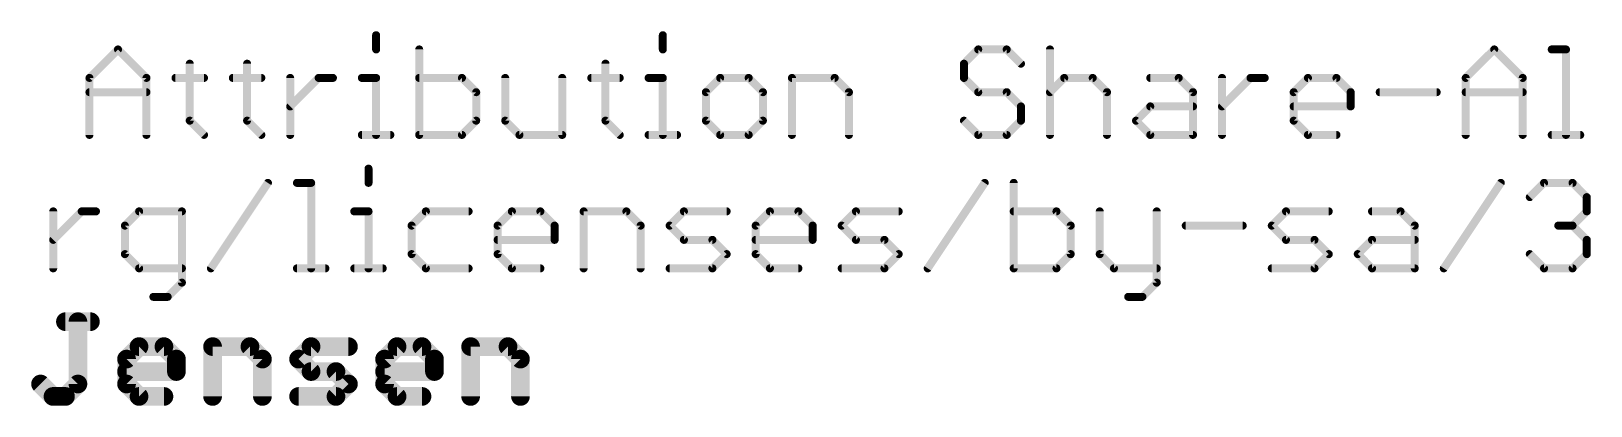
# Model space of a CAD drawing. Extents: x -34 to 73, y -9 to 16.
# Drawn here: x 20.89 to 50.57, y -8.89 to -1.76 of the extents above; entities that cross this region are included whole.
import ezdxf

# ---------------------------------------------------------------- set-up
doc = ezdxf.new("R2010")
doc.units = 0
doc.layers.add('51', color=53, linetype='CONTINUOUS')

msp = doc.modelspace()

# ---------------------------------------------------------------- linework, layer by layer
at = {"layer": '51'}
for points, const_width in [([(27.4507, -1.8356), (27.4507, -2.1068)], 0.1524), ([(32.9079, -1.8356), (32.9079, -2.1068)], 0.1524), ([(21.9952, -2.6491), (22.5376, -2.1068)], 0.1524), ([(22.5376, -2.1068), (23.0799, -2.6491)], 0.1524), ([(28.271, -2.1068), (28.271, -3.7338)], 0.1524), ([(38.9108, -2.1068), (38.6397, -2.378)], 0.1524), ([(39.4531, -2.1068), (38.9108, -2.1068)], 0.1524), ([(39.7243, -2.378), (39.4531, -2.1068)], 0.1524), ([(40.2768, -2.1068), (40.2768, -3.7338)], 0.1524), ([(48.1897, -2.6491), (48.7321, -2.1068)], 0.1524), ([(48.7321, -2.1068), (49.2744, -2.6491)], 0.1524), ([(49.8269, -2.1068), (50.0981, -2.1068)], 0.1524), ([(50.0981, -2.1068), (50.0981, -3.7338)], 0.1524), ([(23.9036, -2.378), (23.9036, -3.4626)], 0.1524), ([(24.995, -2.378), (24.995, -3.4626)], 0.1524), ([(31.8165, -2.378), (31.8165, -3.4626)], 0.1524), ([(38.6397, -2.378), (38.6397, -2.6491)], 0.1524), ([(21.9952, -3.7338), (21.9952, -2.6491)], 0.1524), ([(23.0799, -2.6491), (23.0799, -3.7338)], 0.1524), ([(23.6324, -2.6491), (24.1747, -2.6491)], 0.1524), ([(24.7238, -2.6491), (25.2662, -2.6491)], 0.1524), ([(25.8153, -3.7338), (25.8153, -2.6491)], 0.1524), ([(25.8153, -3.1915), (26.3576, -2.6491)], 0.1524), ([(26.3576, -2.6491), (26.6288, -2.6491)], 0.1524), ([(27.1796, -2.6491), (27.4507, -2.6491)], 0.1524), ([(27.4507, -2.6491), (27.4507, -3.7338)], 0.1524), ([(29.0845, -2.6491), (28.271, -2.6491)], 0.1524), ([(29.3557, -2.9203), (29.0845, -2.6491)], 0.1524), ([(29.9082, -2.6491), (29.9082, -3.4626)], 0.1524), ([(30.9928, -3.7338), (30.9928, -2.6491)], 0.1524), ([(31.5453, -2.6491), (32.0876, -2.6491)], 0.1524), ([(32.6367, -2.6491), (32.9079, -2.6491)], 0.1524), ([(32.9079, -2.6491), (32.9079, -3.7338)], 0.1524), ([(33.9993, -2.6491), (33.7282, -2.9203)], 0.1524), ([(34.5417, -2.6491), (33.9993, -2.6491)], 0.1524), ([(34.8128, -2.9203), (34.5417, -2.6491)], 0.1524), ([(35.3653, -3.7338), (35.3653, -2.6491)], 0.1524), ([(35.3653, -2.6491), (36.1788, -2.6491)], 0.1524), ([(36.1788, -2.6491), (36.45, -2.9203)], 0.1524), ([(38.6397, -2.6491), (38.9108, -2.9203)], 0.1524), ([(40.2768, -2.9203), (40.548, -2.6491)], 0.1524), ([(40.548, -2.6491), (41.0903, -2.6491)], 0.1524), ([(41.0903, -2.6491), (41.3615, -2.9203)], 0.1524), ([(42.1851, -2.6491), (42.7275, -2.6491)], 0.1524), ([(42.7275, -2.6491), (42.9986, -2.9203)], 0.1524), ([(43.5511, -3.7338), (43.5511, -2.6491)], 0.1524), ([(43.5511, -3.1915), (44.0935, -2.6491)], 0.1524), ([(44.0935, -2.6491), (44.3646, -2.6491)], 0.1524), ([(44.9154, -2.9203), (45.1866, -2.6491)], 0.1524), ([(45.1866, -2.6491), (45.7289, -2.6491)], 0.1524), ([(45.7289, -2.6491), (46.0001, -2.9203)], 0.1524), ([(48.1897, -3.7338), (48.1897, -2.6491)], 0.1524), ([(49.2744, -2.6491), (49.2744, -3.7338)], 0.1524), ([(21.9952, -2.9203), (23.0799, -2.9203)], 0.1524), ([(29.3557, -3.4626), (29.3557, -2.9203)], 0.1524), ([(33.7282, -2.9203), (33.7282, -3.4626)], 0.1524), ([(34.8128, -3.4626), (34.8128, -2.9203)], 0.1524), ([(36.45, -2.9203), (36.45, -3.7338)], 0.1524), ([(38.9108, -2.9203), (39.4531, -2.9203)], 0.1524), ([(39.4531, -2.9203), (39.7243, -3.1915)], 0.1524), ([(41.3615, -2.9203), (41.3615, -3.7338)], 0.1524), ([(42.9986, -2.9203), (42.9986, -3.7338)], 0.1524), ([(44.9154, -3.4626), (44.9154, -2.9203)], 0.1524), ([(46.0001, -2.9203), (46.0001, -3.1915)], 0.1524), ([(46.5526, -2.9203), (47.6372, -2.9203)], 0.1524), ([(48.1897, -2.9203), (49.2744, -2.9203)], 0.1524), ([(39.7243, -3.1915), (39.7243, -3.4626)], 0.1524), ([(41.914, -3.4626), (42.1851, -3.1915)], 0.1524), ([(42.1851, -3.1915), (42.9986, -3.1915)], 0.1524), ([(46.0001, -3.1915), (44.9154, -3.1915)], 0.1524), ([(23.9036, -3.4626), (24.1747, -3.7338)], 0.1524), ([(24.995, -3.4626), (25.2662, -3.7338)], 0.1524), ([(29.0845, -3.7338), (29.3557, -3.4626)], 0.1524), ([(29.9082, -3.4626), (30.1793, -3.7338)], 0.1524), ([(31.8165, -3.4626), (32.0876, -3.7338)], 0.1524), ([(33.7282, -3.4626), (33.9993, -3.7338)], 0.1524), ([(34.5417, -3.7338), (34.8128, -3.4626)], 0.1524), ([(38.9108, -3.7338), (38.6397, -3.4626)], 0.1524), ([(39.7243, -3.4626), (39.4531, -3.7338)], 0.1524), ([(42.1851, -3.7338), (41.914, -3.4626)], 0.1524), ([(45.1866, -3.7338), (44.9154, -3.4626)], 0.1524), ([(27.1796, -3.7338), (27.7219, -3.7338)], 0.1524), ([(28.271, -3.7338), (29.0845, -3.7338)], 0.1524), ([(30.1793, -3.7338), (30.9928, -3.7338)], 0.1524), ([(32.6367, -3.7338), (33.1791, -3.7338)], 0.1524), ([(33.9993, -3.7338), (34.5417, -3.7338)], 0.1524), ([(39.4531, -3.7338), (38.9108, -3.7338)], 0.1524), ([(42.9986, -3.7338), (42.1851, -3.7338)], 0.1524), ([(45.7289, -3.7338), (45.1866, -3.7338)], 0.1524), ([(49.8269, -3.7338), (50.3692, -3.7338)], 0.1524), ([(27.3063, -4.3756), (27.3063, -4.6468)], 0.1524), ([(24.3065, -6.2738), (25.3912, -4.6468)], 0.1524), ([(25.9437, -4.6468), (26.2148, -4.6468)], 0.1524), ([(26.2148, -4.6468), (26.2148, -6.2738)], 0.1524), ([(37.9495, -6.2738), (39.0341, -4.6468)], 0.1524), ([(39.5866, -4.6468), (39.5866, -6.2738)], 0.1524), ([(47.7724, -6.2738), (48.8571, -4.6468)], 0.1524), ([(49.4096, -4.918), (49.6807, -4.6468)], 0.1524), ([(49.6807, -4.6468), (50.2231, -4.6468)], 0.1524), ([(50.2231, -4.6468), (50.4942, -4.918)], 0.1524), ([(50.4942, -4.918), (50.4942, -5.1891)], 0.1524), ([(21.3051, -6.2738), (21.3051, -5.1891)], 0.1524), ([(21.3051, -5.7315), (21.8474, -5.1891)], 0.1524), ([(21.8474, -5.1891), (22.1186, -5.1891)], 0.1524), ([(22.9405, -5.1891), (22.6694, -5.4603)], 0.1524), ([(23.754, -5.1891), (22.9405, -5.1891)], 0.1524), ([(23.754, -6.545), (23.754, -5.1891)], 0.1524), ([(27.0351, -5.1891), (27.3063, -5.1891)], 0.1524), ([(27.3063, -5.1891), (27.3063, -6.2738)], 0.1524), ([(28.3977, -5.1891), (28.1265, -5.4603)], 0.1524), ([(29.2112, -5.1891), (28.3977, -5.1891)], 0.1524), ([(29.7637, -5.4603), (30.0349, -5.1891)], 0.1524), ([(30.0349, -5.1891), (30.5772, -5.1891)], 0.1524), ([(30.5772, -5.1891), (30.8484, -5.4603)], 0.1524), ([(31.4009, -6.2738), (31.4009, -5.1891)], 0.1524), ([(31.4009, -5.1891), (32.2144, -5.1891)], 0.1524), ([(32.2144, -5.1891), (32.4855, -5.4603)], 0.1524), ([(33.038, -5.4603), (33.3092, -5.1891)], 0.1524), ([(33.3092, -5.1891), (34.1227, -5.1891)], 0.1524), ([(34.6752, -5.4603), (34.9463, -5.1891)], 0.1524), ([(34.9463, -5.1891), (35.4887, -5.1891)], 0.1524), ([(35.4887, -5.1891), (35.7598, -5.4603)], 0.1524), ([(36.3123, -5.4603), (36.5835, -5.1891)], 0.1524), ([(36.5835, -5.1891), (37.397, -5.1891)], 0.1524), ([(40.4001, -5.1891), (39.5866, -5.1891)], 0.1524), ([(40.6713, -5.4603), (40.4001, -5.1891)], 0.1524), ([(41.2238, -5.1891), (41.2238, -6.0026)], 0.1524), ([(42.3085, -5.1891), (42.3085, -6.545)], 0.1524), ([(44.4981, -5.4603), (44.7693, -5.1891)], 0.1524), ([(44.7693, -5.1891), (45.5828, -5.1891)], 0.1524), ([(46.4064, -5.1891), (46.9488, -5.1891)], 0.1524), ([(46.9488, -5.1891), (47.2199, -5.4603)], 0.1524), ([(50.4942, -5.1891), (50.2231, -5.4603)], 0.1524), ([(22.6694, -5.4603), (22.6694, -6.0026)], 0.1524), ([(28.1265, -5.4603), (28.1265, -6.0026)], 0.1524), ([(29.7637, -6.0026), (29.7637, -5.4603)], 0.1524), ([(30.8484, -5.4603), (30.8484, -5.7315)], 0.1524), ([(32.4855, -5.4603), (32.4855, -6.2738)], 0.1524), ([(33.3092, -5.7315), (33.038, -5.4603)], 0.1524), ([(34.6752, -6.0026), (34.6752, -5.4603)], 0.1524), ([(35.7598, -5.4603), (35.7598, -5.7315)], 0.1524), ([(36.5835, -5.7315), (36.3123, -5.4603)], 0.1524), ([(40.6713, -6.0026), (40.6713, -5.4603)], 0.1524), ([(42.861, -5.4603), (43.9456, -5.4603)], 0.1524), ([(44.7693, -5.7315), (44.4981, -5.4603)], 0.1524), ([(47.2199, -5.4603), (47.2199, -6.2738)], 0.1524), ([(50.2231, -5.4603), (49.9519, -5.4603)], 0.1524), ([(50.2231, -5.4603), (50.4942, -5.7315)], 0.1524), ([(22.6694, -6.0026), (22.9405, -6.2738)], 0.1524), ([(28.1265, -6.0026), (28.3977, -6.2738)], 0.1524), ([(30.8484, -5.7315), (29.7637, -5.7315)], 0.1524), ([(30.0349, -6.2738), (29.7637, -6.0026)], 0.1524), ([(33.8515, -5.7315), (33.3092, -5.7315)], 0.1524), ([(34.1227, -6.0026), (33.8515, -5.7315)], 0.1524), ([(33.8515, -6.2738), (34.1227, -6.0026)], 0.1524), ([(35.7598, -5.7315), (34.6752, -5.7315)], 0.1524), ([(34.9463, -6.2738), (34.6752, -6.0026)], 0.1524), ([(37.1258, -5.7315), (36.5835, -5.7315)], 0.1524), ([(37.397, -6.0026), (37.1258, -5.7315)], 0.1524), ([(37.1258, -6.2738), (37.397, -6.0026)], 0.1524), ([(40.4001, -6.2738), (40.6713, -6.0026)], 0.1524), ([(41.2238, -6.0026), (41.495, -6.2738)], 0.1524), ([(45.3116, -5.7315), (44.7693, -5.7315)], 0.1524), ([(45.5828, -6.0026), (45.3116, -5.7315)], 0.1524), ([(45.3116, -6.2738), (45.5828, -6.0026)], 0.1524), ([(46.1353, -6.0026), (46.4064, -5.7315)], 0.1524), ([(46.4064, -6.2738), (46.1353, -6.0026)], 0.1524), ([(46.4064, -5.7315), (47.2199, -5.7315)], 0.1524), ([(49.6807, -6.2738), (49.4096, -6.0026)], 0.1524), ([(50.4942, -6.0026), (50.2231, -6.2738)], 0.1524), ([(50.4942, -5.7315), (50.4942, -6.0026)], 0.1524), ([(22.9405, -6.2738), (23.754, -6.2738)], 0.1524), ([(25.9437, -6.2738), (26.486, -6.2738)], 0.1524), ([(27.0351, -6.2738), (27.5774, -6.2738)], 0.1524), ([(28.3977, -6.2738), (29.2112, -6.2738)], 0.1524), ([(30.5772, -6.2738), (30.0349, -6.2738)], 0.1524), ([(33.038, -6.2738), (33.8515, -6.2738)], 0.1524), ([(35.4887, -6.2738), (34.9463, -6.2738)], 0.1524), ([(36.3123, -6.2738), (37.1258, -6.2738)], 0.1524), ([(39.5866, -6.2738), (40.4001, -6.2738)], 0.1524), ([(41.495, -6.2738), (42.3085, -6.2738)], 0.1524), ([(44.4981, -6.2738), (45.3116, -6.2738)], 0.1524), ([(47.2199, -6.2738), (46.4064, -6.2738)], 0.1524), ([(50.2231, -6.2738), (49.6807, -6.2738)], 0.1524), ([(23.4829, -6.8161), (23.754, -6.545)], 0.1524), ([(42.3085, -6.545), (42.0373, -6.8161)], 0.1524), ([(23.2117, -6.8161), (23.4829, -6.8161)], 0.1524), ([(42.0373, -6.8161), (41.7661, -6.8161)], 0.1524), ([(21.5381, -7.2886), (22.0127, -7.2886)], 0.3556), ([(21.7754, -8.4749), (21.7754, -7.2886)], 0.3556), ([(22.7007, -8.0004), (22.938, -7.7631)], 0.3556), ([(22.938, -7.7631), (23.4125, -7.7631)], 0.3556), ([(23.4125, -7.7631), (23.6498, -8.0004)], 0.3556), ([(24.3379, -8.7122), (24.3379, -7.7631)], 0.3556), ([(24.3379, -7.7631), (25.0497, -7.7631)], 0.3556), ([(25.0497, -7.7631), (25.287, -8.0004)], 0.3556), ([(25.975, -8.0004), (26.2123, -7.7631)], 0.3556), ([(26.2123, -7.7631), (26.9241, -7.7631)], 0.3556), ([(27.6122, -8.0004), (27.8495, -7.7631)], 0.3556), ([(27.8495, -7.7631), (28.324, -7.7631)], 0.3556), ([(28.324, -7.7631), (28.5613, -8.0004)], 0.3556), ([(29.2494, -8.7122), (29.2494, -7.7631)], 0.3556), ([(29.2494, -7.7631), (29.9612, -7.7631)], 0.3556), ([(29.9612, -7.7631), (30.1984, -8.0004)], 0.3556), ([(22.7007, -8.4749), (22.7007, -8.0004)], 0.3556), ([(23.6498, -8.0004), (23.6498, -8.2377)], 0.3556), ([(25.287, -8.0004), (25.287, -8.7122)], 0.3556), ([(26.2123, -8.2377), (25.975, -8.0004)], 0.3556), ([(27.6122, -8.4749), (27.6122, -8.0004)], 0.3556), ([(28.5613, -8.0004), (28.5613, -8.2377)], 0.3556), ([(30.1984, -8.0004), (30.1984, -8.7122)], 0.3556), ([(21.0636, -8.4749), (21.3009, -8.7122)], 0.3556), ([(21.5381, -8.7122), (21.7754, -8.4749)], 0.3556), ([(23.6498, -8.2377), (22.7007, -8.2377)], 0.3556), ([(22.938, -8.7122), (22.7007, -8.4749)], 0.3556), ([(26.6869, -8.2377), (26.2123, -8.2377)], 0.3556), ([(26.9241, -8.4749), (26.6869, -8.2377)], 0.3556), ([(26.6869, -8.7122), (26.9241, -8.4749)], 0.3556), ([(28.5613, -8.2377), (27.6122, -8.2377)], 0.3556), ([(27.8495, -8.7122), (27.6122, -8.4749)], 0.3556), ([(21.3009, -8.7122), (21.5381, -8.7122)], 0.3556), ([(23.4125, -8.7122), (22.938, -8.7122)], 0.3556), ([(25.975, -8.7122), (26.6869, -8.7122)], 0.3556), ([(28.324, -8.7122), (27.8495, -8.7122)], 0.3556)]:
    msp.add_lwpolyline(points, dxfattribs=dict(at, const_width=const_width))
for points, const_width in [([(27.4888, -1.8356, 1), (27.4126, -1.8356)], 0.0762), ([(32.946, -1.8356, 1), (32.8698, -1.8356)], 0.0762), ([(22.5645, -2.0799, 1), (22.5106, -2.1338)], 0.0762), ([(22.5645, -2.1338, 1), (22.5106, -2.0799)], 0.0762), ([(27.4126, -2.1068, 1), (27.4888, -2.1068)], 0.0762), ([(28.3091, -2.1068, 1), (28.2329, -2.1068)], 0.0762), ([(32.8698, -2.1068, 1), (32.946, -2.1068)], 0.0762), ([(38.9108, -2.0687, 1), (38.9108, -2.1449)], 0.0762), ([(38.9378, -2.1338, 1), (38.8839, -2.0799)], 0.0762), ([(39.4801, -2.0799, 1), (39.4262, -2.1338)], 0.0762), ([(39.4531, -2.1449, 1), (39.4531, -2.0687)], 0.0762), ([(40.3149, -2.1068, 1), (40.2387, -2.1068)], 0.0762), ([(48.759, -2.0799, 1), (48.7051, -2.1338)], 0.0762), ([(48.759, -2.1338, 1), (48.7051, -2.0799)], 0.0762), ([(49.8269, -2.0687, 1), (49.8269, -2.1449)], 0.0762), ([(50.1362, -2.1068, 1), (50.06, -2.1068)], 0.0762), ([(50.0981, -2.1449, 1), (50.0981, -2.0687)], 0.0762), ([(23.9417, -2.378, 1), (23.8655, -2.378)], 0.0762), ([(25.0331, -2.378, 1), (24.9569, -2.378)], 0.0762), ([(31.8546, -2.378, 1), (31.7784, -2.378)], 0.0762), ([(38.6127, -2.351, 1), (38.6666, -2.4049)], 0.0762), ([(38.6778, -2.378, 1), (38.6016, -2.378)], 0.0762), ([(39.6974, -2.4049, 1), (39.7513, -2.351)], 0.0762), ([(22.0333, -2.6491, 1), (21.9571, -2.6491)], 0.0762), ([(21.9683, -2.6222, 1), (22.0222, -2.6761)], 0.0762), ([(23.118, -2.6491, 1), (23.0418, -2.6491)], 0.0762), ([(23.0529, -2.6761, 1), (23.1068, -2.6222)], 0.0762), ([(23.6324, -2.611, 1), (23.6324, -2.6872)], 0.0762), ([(24.1747, -2.6872, 1), (24.1747, -2.611)], 0.0762), ([(24.7238, -2.611, 1), (24.7238, -2.6872)], 0.0762), ([(25.2662, -2.6872, 1), (25.2662, -2.611)], 0.0762), ([(25.8534, -2.6491, 1), (25.7772, -2.6491)], 0.0762), ([(26.3576, -2.611, 1), (26.3576, -2.6872)], 0.0762), ([(26.3845, -2.6761, 1), (26.3306, -2.6222)], 0.0762), ([(26.6288, -2.6872, 1), (26.6288, -2.611)], 0.0762), ([(27.1796, -2.611, 1), (27.1796, -2.6872)], 0.0762), ([(27.4888, -2.6491, 1), (27.4126, -2.6491)], 0.0762), ([(27.4507, -2.6872, 1), (27.4507, -2.611)], 0.0762), ([(28.271, -2.611, 1), (28.271, -2.6872)], 0.0762), ([(29.1114, -2.6222, 1), (29.0575, -2.6761)], 0.0762), ([(29.0845, -2.6872, 1), (29.0845, -2.611)], 0.0762), ([(29.9463, -2.6491, 1), (29.8701, -2.6491)], 0.0762), ([(31.0309, -2.6491, 1), (30.9547, -2.6491)], 0.0762), ([(31.5453, -2.611, 1), (31.5453, -2.6872)], 0.0762), ([(32.0876, -2.6872, 1), (32.0876, -2.611)], 0.0762), ([(32.6367, -2.611, 1), (32.6367, -2.6872)], 0.0762), ([(32.946, -2.6491, 1), (32.8698, -2.6491)], 0.0762), ([(32.9079, -2.6872, 1), (32.9079, -2.611)], 0.0762), ([(33.9993, -2.611, 1), (33.9993, -2.6872)], 0.0762), ([(34.0263, -2.6761, 1), (33.9724, -2.6222)], 0.0762), ([(34.5686, -2.6222, 1), (34.5147, -2.6761)], 0.0762), ([(34.5417, -2.6872, 1), (34.5417, -2.611)], 0.0762), ([(35.4034, -2.6491, 1), (35.3272, -2.6491)], 0.0762), ([(35.3653, -2.611, 1), (35.3653, -2.6872)], 0.0762), ([(36.2058, -2.6222, 1), (36.1519, -2.6761)], 0.0762), ([(36.1788, -2.6872, 1), (36.1788, -2.611)], 0.0762), ([(38.6666, -2.6222, 1), (38.6127, -2.6761)], 0.0762), ([(38.6016, -2.6491, 1), (38.6778, -2.6491)], 0.0762), ([(40.548, -2.611, 1), (40.548, -2.6872)], 0.0762), ([(40.5749, -2.6761, 1), (40.521, -2.6222)], 0.0762), ([(41.1172, -2.6222, 1), (41.0634, -2.6761)], 0.0762), ([(41.0903, -2.6872, 1), (41.0903, -2.611)], 0.0762), ([(42.1851, -2.611, 1), (42.1851, -2.6872)], 0.0762), ([(42.7544, -2.6222, 1), (42.7005, -2.6761)], 0.0762), ([(42.7275, -2.6872, 1), (42.7275, -2.611)], 0.0762), ([(43.5892, -2.6491, 1), (43.513, -2.6491)], 0.0762), ([(44.0935, -2.611, 1), (44.0935, -2.6872)], 0.0762), ([(44.1204, -2.6761, 1), (44.0665, -2.6222)], 0.0762), ([(44.3646, -2.6872, 1), (44.3646, -2.611)], 0.0762), ([(45.1866, -2.611, 1), (45.1866, -2.6872)], 0.0762), ([(45.2135, -2.6761, 1), (45.1596, -2.6222)], 0.0762), ([(45.7559, -2.6222, 1), (45.702, -2.6761)], 0.0762), ([(45.7289, -2.6872, 1), (45.7289, -2.611)], 0.0762), ([(48.2278, -2.6491, 1), (48.1516, -2.6491)], 0.0762), ([(48.1628, -2.6222, 1), (48.2167, -2.6761)], 0.0762), ([(49.3125, -2.6491, 1), (49.2363, -2.6491)], 0.0762), ([(49.2474, -2.6761, 1), (49.3013, -2.6222)], 0.0762), ([(21.9952, -2.8822, 1), (21.9952, -2.9584)], 0.0762), ([(23.0799, -2.9584, 1), (23.0799, -2.8822)], 0.0762), ([(29.3938, -2.9203, 1), (29.3176, -2.9203)], 0.0762), ([(29.3287, -2.9472, 1), (29.3826, -2.8934)], 0.0762), ([(33.7663, -2.9203, 1), (33.6901, -2.9203)], 0.0762), ([(33.7012, -2.8934, 1), (33.7551, -2.9472)], 0.0762), ([(34.8509, -2.9203, 1), (34.7747, -2.9203)], 0.0762), ([(34.7859, -2.9472, 1), (34.8398, -2.8934)], 0.0762), ([(36.4881, -2.9203, 1), (36.4119, -2.9203)], 0.0762), ([(36.4231, -2.9472, 1), (36.4769, -2.8934)], 0.0762), ([(38.9108, -2.8822, 1), (38.9108, -2.9584)], 0.0762), ([(38.8839, -2.9472, 1), (38.9378, -2.8934)], 0.0762), ([(39.4801, -2.8934, 1), (39.4262, -2.9472)], 0.0762), ([(39.4531, -2.9584, 1), (39.4531, -2.8822)], 0.0762), ([(40.2499, -2.8934, 1), (40.3038, -2.9472)], 0.0762), ([(41.3996, -2.9203, 1), (41.3234, -2.9203)], 0.0762), ([(41.3345, -2.9472, 1), (41.3884, -2.8934)], 0.0762), ([(43.0367, -2.9203, 1), (42.9605, -2.9203)], 0.0762), ([(42.9717, -2.9472, 1), (43.0256, -2.8934)], 0.0762), ([(44.9535, -2.9203, 1), (44.8773, -2.9203)], 0.0762), ([(44.8885, -2.8934, 1), (44.9424, -2.9472)], 0.0762), ([(46.0382, -2.9203, 1), (45.962, -2.9203)], 0.0762), ([(45.9731, -2.9472, 1), (46.027, -2.8934)], 0.0762), ([(46.5526, -2.8822, 1), (46.5526, -2.9584)], 0.0762), ([(47.6372, -2.9584, 1), (47.6372, -2.8822)], 0.0762), ([(48.1897, -2.8822, 1), (48.1897, -2.9584)], 0.0762), ([(49.2744, -2.9584, 1), (49.2744, -2.8822)], 0.0762), ([(25.7883, -3.1645, 1), (25.8422, -3.2184)], 0.0762), ([(39.7624, -3.1915, 1), (39.6862, -3.1915)], 0.0762), ([(39.6974, -3.2184, 1), (39.7513, -3.1645)], 0.0762), ([(42.1851, -3.1534, 1), (42.1851, -3.2296)], 0.0762), ([(42.2121, -3.2184, 1), (42.1582, -3.1645)], 0.0762), ([(42.9986, -3.2296, 1), (42.9986, -3.1534)], 0.0762), ([(43.5242, -3.1645, 1), (43.5781, -3.2184)], 0.0762), ([(44.9154, -3.1534, 1), (44.9154, -3.2296)], 0.0762), ([(45.962, -3.1915, 1), (46.0382, -3.1915)], 0.0762), ([(46.0001, -3.2296, 1), (46.0001, -3.1534)], 0.0762), ([(23.9305, -3.4357, 1), (23.8766, -3.4896)], 0.0762), ([(23.8655, -3.4626, 1), (23.9417, -3.4626)], 0.0762), ([(25.0219, -3.4357, 1), (24.968, -3.4896)], 0.0762), ([(24.9569, -3.4626, 1), (25.0331, -3.4626)], 0.0762), ([(29.3176, -3.4626, 1), (29.3938, -3.4626)], 0.0762), ([(29.3826, -3.4896, 1), (29.3287, -3.4357)], 0.0762), ([(29.9351, -3.4357, 1), (29.8812, -3.4896)], 0.0762), ([(29.8701, -3.4626, 1), (29.9463, -3.4626)], 0.0762), ([(31.8434, -3.4357, 1), (31.7895, -3.4896)], 0.0762), ([(31.7784, -3.4626, 1), (31.8546, -3.4626)], 0.0762), ([(33.7551, -3.4357, 1), (33.7012, -3.4896)], 0.0762), ([(33.6901, -3.4626, 1), (33.7663, -3.4626)], 0.0762), ([(34.7747, -3.4626, 1), (34.8509, -3.4626)], 0.0762), ([(34.8398, -3.4896, 1), (34.7859, -3.4357)], 0.0762), ([(38.6666, -3.4357, 1), (38.6127, -3.4896)], 0.0762), ([(39.6862, -3.4626, 1), (39.7624, -3.4626)], 0.0762), ([(39.7513, -3.4896, 1), (39.6974, -3.4357)], 0.0762), ([(41.9409, -3.4357, 1), (41.887, -3.4896)], 0.0762), ([(41.887, -3.4357, 1), (41.9409, -3.4896)], 0.0762), ([(44.9424, -3.4357, 1), (44.8885, -3.4896)], 0.0762), ([(44.8773, -3.4626, 1), (44.9535, -3.4626)], 0.0762), ([(21.9571, -3.7338, 1), (22.0333, -3.7338)], 0.0762), ([(23.0418, -3.7338, 1), (23.118, -3.7338)], 0.0762), ([(24.1478, -3.7607, 1), (24.2017, -3.7069)], 0.0762), ([(25.2392, -3.7607, 1), (25.2931, -3.7069)], 0.0762), ([(25.7772, -3.7338, 1), (25.8534, -3.7338)], 0.0762), ([(27.1796, -3.6957, 1), (27.1796, -3.7719)], 0.0762), ([(27.4126, -3.7338, 1), (27.4888, -3.7338)], 0.0762), ([(27.7219, -3.7719, 1), (27.7219, -3.6957)], 0.0762), ([(28.271, -3.6957, 1), (28.271, -3.7719)], 0.0762), ([(28.2329, -3.7338, 1), (28.3091, -3.7338)], 0.0762), ([(29.0576, -3.7069, 1), (29.1114, -3.7607)], 0.0762), ([(29.0845, -3.7719, 1), (29.0845, -3.6957)], 0.0762), ([(30.1793, -3.6957, 1), (30.1793, -3.7719)], 0.0762), ([(30.1524, -3.7607, 1), (30.2063, -3.7069)], 0.0762), ([(30.9547, -3.7338, 1), (31.0309, -3.7338)], 0.0762), ([(30.9928, -3.7719, 1), (30.9928, -3.6957)], 0.0762), ([(32.0607, -3.7607, 1), (32.1146, -3.7069)], 0.0762), ([(32.6367, -3.6957, 1), (32.6367, -3.7719)], 0.0762), ([(32.8698, -3.7338, 1), (32.946, -3.7338)], 0.0762), ([(33.1791, -3.7719, 1), (33.1791, -3.6957)], 0.0762), ([(33.9993, -3.6957, 1), (33.9993, -3.7719)], 0.0762), ([(33.9724, -3.7607, 1), (34.0263, -3.7069)], 0.0762), ([(34.5147, -3.7069, 1), (34.5686, -3.7607)], 0.0762), ([(34.5417, -3.7719, 1), (34.5417, -3.6957)], 0.0762), ([(35.3272, -3.7338, 1), (35.4034, -3.7338)], 0.0762), ([(36.4119, -3.7338, 1), (36.4881, -3.7338)], 0.0762), ([(38.9108, -3.6957, 1), (38.9108, -3.7719)], 0.0762), ([(38.8839, -3.7607, 1), (38.9378, -3.7069)], 0.0762), ([(39.4262, -3.7069, 1), (39.4801, -3.7607)], 0.0762), ([(39.4531, -3.7719, 1), (39.4531, -3.6957)], 0.0762), ([(40.2387, -3.7338, 1), (40.3149, -3.7338)], 0.0762), ([(41.3234, -3.7338, 1), (41.3996, -3.7338)], 0.0762), ([(42.1851, -3.6957, 1), (42.1851, -3.7719)], 0.0762), ([(42.1582, -3.7607, 1), (42.2121, -3.7069)], 0.0762), ([(42.9605, -3.7338, 1), (43.0367, -3.7338)], 0.0762), ([(42.9986, -3.7719, 1), (42.9986, -3.6957)], 0.0762), ([(43.513, -3.7338, 1), (43.5892, -3.7338)], 0.0762), ([(45.1866, -3.6957, 1), (45.1866, -3.7719)], 0.0762), ([(45.1596, -3.7607, 1), (45.2135, -3.7069)], 0.0762), ([(45.7289, -3.7719, 1), (45.7289, -3.6957)], 0.0762), ([(48.1516, -3.7338, 1), (48.2278, -3.7338)], 0.0762), ([(49.2363, -3.7338, 1), (49.3125, -3.7338)], 0.0762), ([(49.8269, -3.6957, 1), (49.8269, -3.7719)], 0.0762), ([(50.06, -3.7338, 1), (50.1362, -3.7338)], 0.0762), ([(50.3692, -3.7719, 1), (50.3692, -3.6957)], 0.0762), ([(27.3444, -4.3756, 1), (27.2682, -4.3756)], 0.0762), ([(25.4229, -4.6679, 1), (25.3595, -4.6257)], 0.0762), ([(25.9437, -4.6087, 1), (25.9437, -4.6849)], 0.0762), ([(26.2529, -4.6468, 1), (26.1767, -4.6468)], 0.0762), ([(26.2148, -4.6849, 1), (26.2148, -4.6087)], 0.0762), ([(27.2682, -4.6468, 1), (27.3444, -4.6468)], 0.0762), ([(39.0658, -4.6679, 1), (39.0024, -4.6257)], 0.0762), ([(39.6247, -4.6468, 1), (39.5485, -4.6468)], 0.0762), ([(48.8888, -4.6679, 1), (48.8254, -4.6257)], 0.0762), ([(49.6807, -4.6087, 1), (49.6807, -4.6849)], 0.0762), ([(49.7077, -4.6738, 1), (49.6538, -4.6199)], 0.0762), ([(50.25, -4.6199, 1), (50.1961, -4.6738)], 0.0762), ([(50.2231, -4.6849, 1), (50.2231, -4.6087)], 0.0762), ([(49.3826, -4.891, 1), (49.4365, -4.9449)], 0.0762), ([(50.5323, -4.918, 1), (50.4561, -4.918)], 0.0762), ([(50.4673, -4.9449, 1), (50.5212, -4.891)], 0.0762), ([(21.3432, -5.1891, 1), (21.267, -5.1891)], 0.0762), ([(21.8474, -5.151, 1), (21.8474, -5.2272)], 0.0762), ([(21.8743, -5.2161, 1), (21.8204, -5.1622)], 0.0762), ([(22.1186, -5.2272, 1), (22.1186, -5.151)], 0.0762), ([(22.9405, -5.151, 1), (22.9405, -5.2272)], 0.0762), ([(22.9675, -5.2161, 1), (22.9136, -5.1622)], 0.0762), ([(23.7921, -5.1891, 1), (23.7159, -5.1891)], 0.0762), ([(23.754, -5.2272, 1), (23.754, -5.151)], 0.0762), ([(27.0351, -5.151, 1), (27.0351, -5.2272)], 0.0762), ([(27.3444, -5.1891, 1), (27.2682, -5.1891)], 0.0762), ([(27.3063, -5.2272, 1), (27.3063, -5.151)], 0.0762), ([(28.3977, -5.151, 1), (28.3977, -5.2272)], 0.0762), ([(28.4246, -5.2161, 1), (28.3708, -5.1622)], 0.0762), ([(29.2112, -5.2272, 1), (29.2112, -5.151)], 0.0762), ([(30.0349, -5.151, 1), (30.0349, -5.2272)], 0.0762), ([(30.0618, -5.2161, 1), (30.0079, -5.1622)], 0.0762), ([(30.6041, -5.1622, 1), (30.5503, -5.2161)], 0.0762), ([(30.5772, -5.2272, 1), (30.5772, -5.151)], 0.0762), ([(31.439, -5.1891, 1), (31.3628, -5.1891)], 0.0762), ([(31.4009, -5.151, 1), (31.4009, -5.2272)], 0.0762), ([(32.2413, -5.1622, 1), (32.1874, -5.2161)], 0.0762), ([(32.2144, -5.2272, 1), (32.2144, -5.151)], 0.0762), ([(33.3092, -5.151, 1), (33.3092, -5.2272)], 0.0762), ([(33.3361, -5.2161, 1), (33.2822, -5.1622)], 0.0762), ([(34.1227, -5.2272, 1), (34.1227, -5.151)], 0.0762), ([(34.9463, -5.151, 1), (34.9463, -5.2272)], 0.0762), ([(34.9733, -5.2161, 1), (34.9194, -5.1622)], 0.0762), ([(35.5156, -5.1622, 1), (35.4617, -5.2161)], 0.0762), ([(35.4887, -5.2272, 1), (35.4887, -5.151)], 0.0762), ([(36.5835, -5.151, 1), (36.5835, -5.2272)], 0.0762), ([(36.6104, -5.2161, 1), (36.5565, -5.1622)], 0.0762), ([(37.397, -5.2272, 1), (37.397, -5.151)], 0.0762), ([(39.5866, -5.151, 1), (39.5866, -5.2272)], 0.0762), ([(40.4271, -5.1622, 1), (40.3732, -5.2161)], 0.0762), ([(40.4001, -5.2272, 1), (40.4001, -5.151)], 0.0762), ([(41.2619, -5.1891, 1), (41.1857, -5.1891)], 0.0762), ([(42.3466, -5.1891, 1), (42.2704, -5.1891)], 0.0762), ([(44.7693, -5.151, 1), (44.7693, -5.2272)], 0.0762), ([(44.7962, -5.2161, 1), (44.7423, -5.1622)], 0.0762), ([(45.5828, -5.2272, 1), (45.5828, -5.151)], 0.0762), ([(46.4064, -5.151, 1), (46.4064, -5.2272)], 0.0762), ([(46.9757, -5.1622, 1), (46.9218, -5.2161)], 0.0762), ([(46.9488, -5.2272, 1), (46.9488, -5.151)], 0.0762), ([(50.4561, -5.1891, 1), (50.5323, -5.1891)], 0.0762), ([(50.5212, -5.2161, 1), (50.4673, -5.1622)], 0.0762), ([(22.7075, -5.4603, 1), (22.6313, -5.4603)], 0.0762), ([(22.6424, -5.4334, 1), (22.6963, -5.4872)], 0.0762), ([(28.1646, -5.4603, 1), (28.0884, -5.4603)], 0.0762), ([(28.0996, -5.4334, 1), (28.1535, -5.4872)], 0.0762), ([(29.8018, -5.4603, 1), (29.7256, -5.4603)], 0.0762), ([(29.7368, -5.4334, 1), (29.7906, -5.4872)], 0.0762), ([(30.8865, -5.4603, 1), (30.8103, -5.4603)], 0.0762), ([(30.8214, -5.4872, 1), (30.8753, -5.4334)], 0.0762), ([(32.5236, -5.4603, 1), (32.4474, -5.4603)], 0.0762), ([(32.4586, -5.4872, 1), (32.5125, -5.4334)], 0.0762), ([(33.065, -5.4334, 1), (33.0111, -5.4872)], 0.0762), ([(33.0111, -5.4334, 1), (33.065, -5.4872)], 0.0762), ([(34.7133, -5.4603, 1), (34.6371, -5.4603)], 0.0762), ([(34.6482, -5.4334, 1), (34.7021, -5.4872)], 0.0762), ([(35.7979, -5.4603, 1), (35.7217, -5.4603)], 0.0762), ([(35.7329, -5.4872, 1), (35.7868, -5.4334)], 0.0762), ([(36.3393, -5.4334, 1), (36.2854, -5.4872)], 0.0762), ([(36.2854, -5.4334, 1), (36.3393, -5.4872)], 0.0762), ([(40.7094, -5.4603, 1), (40.6332, -5.4603)], 0.0762), ([(40.6444, -5.4872, 1), (40.6982, -5.4334)], 0.0762), ([(42.861, -5.4222, 1), (42.861, -5.4984)], 0.0762), ([(43.9456, -5.4984, 1), (43.9456, -5.4222)], 0.0762), ([(44.525, -5.4334, 1), (44.4712, -5.4872)], 0.0762), ([(44.4712, -5.4334, 1), (44.525, -5.4872)], 0.0762), ([(47.258, -5.4603, 1), (47.1818, -5.4603)], 0.0762), ([(47.193, -5.4872, 1), (47.2469, -5.4334)], 0.0762), ([(49.9519, -5.4222, 1), (49.9519, -5.4984)], 0.0762), ([(50.25, -5.4334, 1), (50.1961, -5.4872)], 0.0762), ([(50.1961, -5.4334, 1), (50.25, -5.4872)], 0.0762), ([(50.2231, -5.4984, 1), (50.2231, -5.4222)], 0.0762), ([(21.2781, -5.7045, 1), (21.332, -5.7584)], 0.0762), ([(22.6963, -5.9757, 1), (22.6424, -6.0296)], 0.0762), ([(28.1535, -5.9757, 1), (28.0996, -6.0296)], 0.0762), ([(29.7637, -5.6934, 1), (29.7637, -5.7696)], 0.0762), ([(29.7906, -5.9757, 1), (29.7368, -6.0296)], 0.0762), ([(30.8103, -5.7315, 1), (30.8865, -5.7315)], 0.0762), ([(30.8484, -5.7696, 1), (30.8484, -5.6934)], 0.0762), ([(33.3092, -5.6934, 1), (33.3092, -5.7696)], 0.0762), ([(33.2822, -5.7584, 1), (33.3361, -5.7045)], 0.0762), ([(33.8784, -5.7045, 1), (33.8246, -5.7584)], 0.0762), ([(33.8515, -5.7696, 1), (33.8515, -5.6934)], 0.0762), ([(34.1496, -6.0296, 1), (34.0957, -5.9757)], 0.0762), ([(34.7021, -5.9757, 1), (34.6482, -6.0296)], 0.0762), ([(34.6752, -5.6934, 1), (34.6752, -5.7696)], 0.0762), ([(35.7217, -5.7315, 1), (35.7979, -5.7315)], 0.0762), ([(35.7598, -5.7696, 1), (35.7598, -5.6934)], 0.0762), ([(36.5835, -5.6934, 1), (36.5835, -5.7696)], 0.0762), ([(36.5565, -5.7584, 1), (36.6104, -5.7045)], 0.0762), ([(37.1528, -5.7045, 1), (37.0989, -5.7584)], 0.0762), ([(37.1258, -5.7696, 1), (37.1258, -5.6934)], 0.0762), ([(37.4239, -6.0296, 1), (37.37, -5.9757)], 0.0762), ([(40.6982, -6.0296, 1), (40.6444, -5.9757)], 0.0762), ([(41.2507, -5.9757, 1), (41.1969, -6.0296)], 0.0762), ([(44.7693, -5.6934, 1), (44.7693, -5.7696)], 0.0762), ([(44.7423, -5.7584, 1), (44.7962, -5.7045)], 0.0762), ([(45.3385, -5.7045, 1), (45.2847, -5.7584)], 0.0762), ([(45.3116, -5.7696, 1), (45.3116, -5.6934)], 0.0762), ([(45.6097, -6.0296, 1), (45.5558, -5.9757)], 0.0762), ([(46.1622, -5.9757, 1), (46.1083, -6.0296)], 0.0762), ([(46.4064, -5.6934, 1), (46.4064, -5.7696)], 0.0762), ([(46.4334, -5.7584, 1), (46.3795, -5.7045)], 0.0762), ([(47.2199, -5.7696, 1), (47.2199, -5.6934)], 0.0762), ([(49.4365, -5.9757, 1), (49.3826, -6.0296)], 0.0762), ([(50.5323, -5.7315, 1), (50.4561, -5.7315)], 0.0762), ([(50.4673, -5.7584, 1), (50.5212, -5.7045)], 0.0762), ([(50.5212, -6.0296, 1), (50.4673, -5.9757)], 0.0762), ([(22.6313, -6.0026, 1), (22.7075, -6.0026)], 0.0762), ([(22.9405, -6.2357, 1), (22.9405, -6.3119)], 0.0762), ([(22.9136, -6.3007, 1), (22.9675, -6.2469)], 0.0762), ([(23.754, -6.3119, 1), (23.754, -6.2357)], 0.0762), ([(24.2748, -6.2527, 1), (24.3382, -6.2949)], 0.0762), ([(25.9437, -6.2357, 1), (25.9437, -6.3119)], 0.0762), ([(26.486, -6.3119, 1), (26.486, -6.2357)], 0.0762), ([(27.0351, -6.2357, 1), (27.0351, -6.3119)], 0.0762), ([(27.5774, -6.3119, 1), (27.5774, -6.2357)], 0.0762), ([(28.0884, -6.0026, 1), (28.1646, -6.0026)], 0.0762), ([(28.3977, -6.2357, 1), (28.3977, -6.3119)], 0.0762), ([(28.3708, -6.3007, 1), (28.4246, -6.2469)], 0.0762), ([(29.2112, -6.3119, 1), (29.2112, -6.2357)], 0.0762), ([(29.7256, -6.0026, 1), (29.8018, -6.0026)], 0.0762), ([(30.0349, -6.2357, 1), (30.0349, -6.3119)], 0.0762), ([(30.0079, -6.3007, 1), (30.0618, -6.2469)], 0.0762), ([(30.5772, -6.3119, 1), (30.5772, -6.2357)], 0.0762), ([(33.038, -6.2357, 1), (33.038, -6.3119)], 0.0762), ([(33.8246, -6.2469, 1), (33.8784, -6.3007)], 0.0762), ([(33.8515, -6.3119, 1), (33.8515, -6.2357)], 0.0762), ([(34.0957, -6.0296, 1), (34.1496, -5.9757)], 0.0762), ([(34.6371, -6.0026, 1), (34.7133, -6.0026)], 0.0762), ([(34.9463, -6.2357, 1), (34.9463, -6.3119)], 0.0762), ([(34.9194, -6.3007, 1), (34.9733, -6.2469)], 0.0762), ([(35.4887, -6.3119, 1), (35.4887, -6.2357)], 0.0762), ([(36.3123, -6.2357, 1), (36.3123, -6.3119)], 0.0762), ([(37.0989, -6.2469, 1), (37.1528, -6.3007)], 0.0762), ([(37.1258, -6.3119, 1), (37.1258, -6.2357)], 0.0762), ([(37.37, -6.0296, 1), (37.4239, -5.9757)], 0.0762), ([(37.9178, -6.2527, 1), (37.9812, -6.2949)], 0.0762), ([(39.5866, -6.2357, 1), (39.5866, -6.3119)], 0.0762), ([(40.3732, -6.2469, 1), (40.4271, -6.3007)], 0.0762), ([(40.4001, -6.3119, 1), (40.4001, -6.2357)], 0.0762), ([(40.6332, -6.0026, 1), (40.7094, -6.0026)], 0.0762), ([(41.1857, -6.0026, 1), (41.2619, -6.0026)], 0.0762), ([(41.495, -6.2357, 1), (41.495, -6.3119)], 0.0762), ([(41.468, -6.3007, 1), (41.5219, -6.2469)], 0.0762), ([(42.3085, -6.3119, 1), (42.3085, -6.2357)], 0.0762), ([(44.4981, -6.2357, 1), (44.4981, -6.3119)], 0.0762), ([(45.2847, -6.2469, 1), (45.3385, -6.3007)], 0.0762), ([(45.3116, -6.3119, 1), (45.3116, -6.2357)], 0.0762), ([(45.5558, -6.0296, 1), (45.6097, -5.9757)], 0.0762), ([(46.1083, -5.9757, 1), (46.1622, -6.0296)], 0.0762), ([(46.4064, -6.2357, 1), (46.4064, -6.3119)], 0.0762), ([(46.3795, -6.3007, 1), (46.4334, -6.2469)], 0.0762), ([(47.2199, -6.3119, 1), (47.2199, -6.2357)], 0.0762), ([(47.7407, -6.2527, 1), (47.8041, -6.2949)], 0.0762), ([(49.6807, -6.2357, 1), (49.6807, -6.3119)], 0.0762), ([(49.6538, -6.3007, 1), (49.7077, -6.2469)], 0.0762), ([(50.1961, -6.2469, 1), (50.25, -6.3007)], 0.0762), ([(50.2231, -6.3119, 1), (50.2231, -6.2357)], 0.0762), ([(50.4561, -6.0026, 1), (50.5323, -6.0026)], 0.0762), ([(21.267, -6.2738, 1), (21.3432, -6.2738)], 0.0762), ([(23.7159, -6.545, 1), (23.7921, -6.545)], 0.0762), ([(23.781, -6.5719, 1), (23.7271, -6.518)], 0.0762), ([(26.1767, -6.2738, 1), (26.2529, -6.2738)], 0.0762), ([(27.2682, -6.2738, 1), (27.3444, -6.2738)], 0.0762), ([(31.3628, -6.2738, 1), (31.439, -6.2738)], 0.0762), ([(32.4474, -6.2738, 1), (32.5236, -6.2738)], 0.0762), ([(39.5485, -6.2738, 1), (39.6247, -6.2738)], 0.0762), ([(42.2704, -6.545, 1), (42.3466, -6.545)], 0.0762), ([(42.3354, -6.5719, 1), (42.2815, -6.518)], 0.0762), ([(47.1818, -6.2738, 1), (47.258, -6.2738)], 0.0762), ([(23.2117, -6.778, 1), (23.2117, -6.8542)], 0.0762), ([(23.4559, -6.7892, 1), (23.5098, -6.8431)], 0.0762), ([(23.4829, -6.8542, 1), (23.4829, -6.778)], 0.0762), ([(41.7661, -6.778, 1), (41.7661, -6.8542)], 0.0762), ([(42.0103, -6.7892, 1), (42.0642, -6.8431)], 0.0762), ([(42.0373, -6.8542, 1), (42.0373, -6.778)], 0.0762), ([(21.5381, -7.1997, 1), (21.5381, -7.3775)], 0.1778), ([(21.8643, -7.2886, 1), (21.6865, -7.2886)], 0.1778), ([(22.0127, -7.3775, 1), (22.0127, -7.1997)], 0.1778), ([(22.938, -7.6742, 1), (22.938, -7.852)], 0.1778), ([(23.0009, -7.826, 1), (22.8751, -7.7003)], 0.1778), ([(23.4754, -7.7003, 1), (23.3497, -7.826)], 0.1778), ([(23.4125, -7.852, 1), (23.4125, -7.6742)], 0.1778), ([(24.4268, -7.7631, 1), (24.249, -7.7631)], 0.1778), ([(24.3379, -7.6742, 1), (24.3379, -7.852)], 0.1778), ([(25.1126, -7.7003, 1), (24.9868, -7.826)], 0.1778), ([(25.0497, -7.852, 1), (25.0497, -7.6742)], 0.1778), ([(26.2123, -7.6742, 1), (26.2123, -7.852)], 0.1778), ([(26.2752, -7.826, 1), (26.1495, -7.7003)], 0.1778), ([(26.9241, -7.852, 1), (26.9241, -7.6742)], 0.1778), ([(27.8495, -7.6742, 1), (27.8495, -7.852)], 0.1778), ([(27.9123, -7.826, 1), (27.7866, -7.7003)], 0.1778), ([(28.3869, -7.7003, 1), (28.2612, -7.826)], 0.1778), ([(28.324, -7.852, 1), (28.324, -7.6742)], 0.1778), ([(29.3383, -7.7631, 1), (29.1605, -7.7631)], 0.1778), ([(29.2494, -7.6742, 1), (29.2494, -7.852)], 0.1778), ([(30.024, -7.7003, 1), (29.8983, -7.826)], 0.1778), ([(29.9612, -7.852, 1), (29.9612, -7.6742)], 0.1778), ([(22.7896, -8.0004, 1), (22.6118, -8.0004)], 0.1778), ([(22.6379, -7.9375, 1), (22.7636, -8.0633)], 0.1778), ([(23.7387, -8.0004, 1), (23.5609, -8.0004)], 0.1778), ([(23.587, -8.0633, 1), (23.7127, -7.9375)], 0.1778), ([(25.3759, -8.0004, 1), (25.1981, -8.0004)], 0.1778), ([(25.2241, -8.0633, 1), (25.3498, -7.9375)], 0.1778), ([(26.0379, -7.9375, 1), (25.9122, -8.0633)], 0.1778), ([(25.9122, -7.9375, 1), (26.0379, -8.0633)], 0.1778), ([(27.5493, -7.9375, 1), (27.6751, -8.0633)], 0.1778), ([(27.7011, -8.0004, 1), (27.5233, -8.0004)], 0.1778), ([(28.6502, -8.0004, 1), (28.4724, -8.0004)], 0.1778), ([(28.4984, -8.0633, 1), (28.6241, -7.9375)], 0.1778), ([(30.2873, -8.0004, 1), (30.1095, -8.0004)], 0.1778), ([(30.1356, -8.0633, 1), (30.2613, -7.9375)], 0.1778), ([(21.1264, -8.4121, 1), (21.0007, -8.5378)], 0.1778), ([(21.8382, -8.5378, 1), (21.7125, -8.4121)], 0.1778), ([(22.7007, -8.1488, 1), (22.7007, -8.3266)], 0.1778), ([(22.7636, -8.4121, 1), (22.6379, -8.5378)], 0.1778), ([(23.5609, -8.2377, 1), (23.7387, -8.2377)], 0.1778), ([(23.6498, -8.3266, 1), (23.6498, -8.1488)], 0.1778), ([(26.2123, -8.1488, 1), (26.2123, -8.3266)], 0.1778), ([(26.1495, -8.3005, 1), (26.2752, -8.1748)], 0.1778), ([(26.7497, -8.1748, 1), (26.624, -8.3005)], 0.1778), ([(26.6869, -8.3266, 1), (26.6869, -8.1488)], 0.1778), ([(26.987, -8.5378, 1), (26.8613, -8.4121)], 0.1778), ([(27.6122, -8.1488, 1), (27.6122, -8.3266)], 0.1778), ([(27.6751, -8.4121, 1), (27.5493, -8.5378)], 0.1778), ([(28.4724, -8.2377, 1), (28.6502, -8.2377)], 0.1778), ([(28.5613, -8.3266, 1), (28.5613, -8.1488)], 0.1778), ([(21.3009, -8.6233, 1), (21.3009, -8.8011)], 0.1778), ([(21.238, -8.7751, 1), (21.3637, -8.6493)], 0.1778), ([(21.4753, -8.6493, 1), (21.601, -8.7751)], 0.1778), ([(21.5381, -8.8011, 1), (21.5381, -8.6233)], 0.1778), ([(21.6865, -8.4749, 1), (21.8643, -8.4749)], 0.1778), ([(22.6118, -8.4749, 1), (22.7896, -8.4749)], 0.1778), ([(22.938, -8.6233, 1), (22.938, -8.8011)], 0.1778), ([(22.8751, -8.7751, 1), (23.0009, -8.6493)], 0.1778), ([(23.4125, -8.8011, 1), (23.4125, -8.6233)], 0.1778), ([(25.975, -8.6233, 1), (25.975, -8.8011)], 0.1778), ([(26.624, -8.6493, 1), (26.7497, -8.7751)], 0.1778), ([(26.6869, -8.8011, 1), (26.6869, -8.6233)], 0.1778), ([(26.8613, -8.5378, 1), (26.987, -8.4121)], 0.1778), ([(27.5233, -8.4749, 1), (27.7011, -8.4749)], 0.1778), ([(27.8495, -8.6233, 1), (27.8495, -8.8011)], 0.1778), ([(27.7866, -8.7751, 1), (27.9123, -8.6493)], 0.1778), ([(28.324, -8.8011, 1), (28.324, -8.6233)], 0.1778), ([(24.249, -8.7122, 1), (24.4268, -8.7122)], 0.1778), ([(25.1981, -8.7122, 1), (25.3759, -8.7122)], 0.1778), ([(29.1605, -8.7122, 1), (29.3383, -8.7122)], 0.1778), ([(30.1095, -8.7122, 1), (30.2873, -8.7122)], 0.1778)]:
    msp.add_lwpolyline(points, format="xyb", dxfattribs=dict(at, const_width=const_width))

doc.saveas('drawing.dxf')
